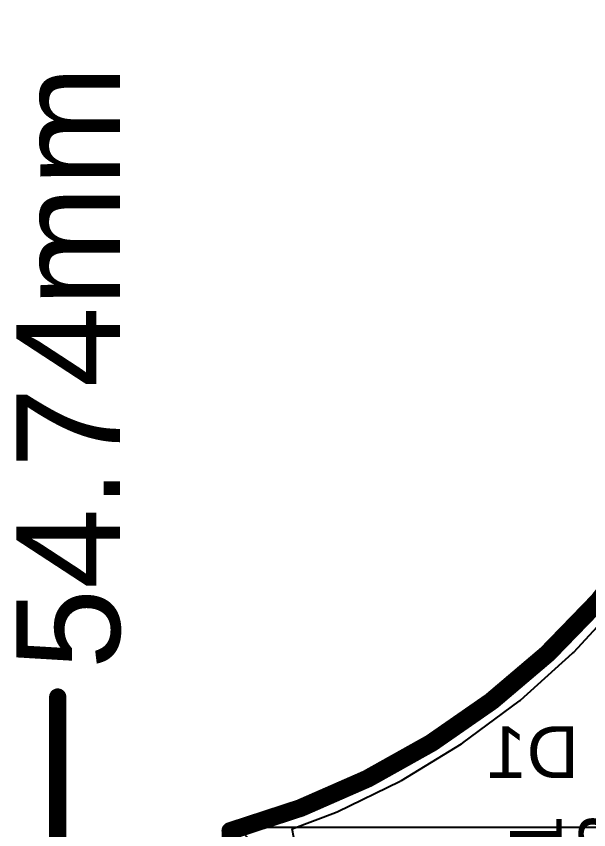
# Model space of a CAD drawing. Header units: inches. Extents: x -3 to 5389, y -3 to 5396.
# Drawn here: x -3.17 to 5.25, y 19.66 to 31.61 of the extents above; entities that cross this region are included whole.
import ezdxf

# ---------------------------------------------------------------- set-up
doc = ezdxf.new("R2010")
doc.units = ezdxf.units.IN
for name, color, linetype in [('Board_Outline', 216, 'Continuous'), ('Bottom Layer', 5, 'Continuous'), ('Bottom Overlay', 54, 'Continuous'), ('Mechanical 1', 6, 'Continuous'), ('Mechanical 15', 56, 'Continuous'), ('Top Layer', 1, 'Continuous'), ('Top Overlay', 2, 'Continuous')]:
    doc.layers.add(name, color=color, linetype=linetype)
doc.styles.add('Arial', font='', dxfattribs={"height": 0.2})
doc.styles.get('Arial').set_extended_font_data('Arial')

msp = doc.modelspace()

# ---------------------------------------------------------------- linework, layer by layer
at = {"layer": 'Board_Outline'}
for points in [[(3.737, 39.238, 0.254, 0.254, -0.622564), (-0.025, 19.643, 0.254, 0.254, 0)], [(0, 10, 0.254, 0.254, 0), (0, 19.643, 0.254, 0.254, 0)]]:
    msp.add_lwpolyline(points, format="xyseb", dxfattribs=at)
for points in [[(-0.089, 19.643, 0.127, 0.127, 1), (0.038, 19.643, 0.127, 0.127, 1)], [(-0.064, 19.643, 0.127, 0.127, 1), (0.064, 19.643, 0.127, 0.127, 1)]]:
    msp.add_lwpolyline(points, format="xyseb", close=True, dxfattribs=at)
at = {"layer": 'Bottom Layer'}
for p, q in [((5.029, 22.269), (5.729, 23.026)), ((4.244, 21.563), (5.012, 22.252)), ((5.012, 22.252), (5.019, 22.262)), ((5.019, 22.262), (5.029, 22.269)), ((3.397, 20.933), (4.226, 21.548)), ((4.226, 21.548), (4.234, 21.557)), ((4.234, 21.557), (4.244, 21.563)), ((2.496, 20.384), (3.377, 20.92)), ((3.377, 20.92), (3.386, 20.928)), ((3.386, 20.928), (3.397, 20.933)), ((1.547, 19.921), (2.475, 20.373)), ((2.475, 20.373), (2.484, 20.38)), ((2.484, 20.38), (2.496, 20.384)), ((0.887, 19.672), (1.525, 19.912)), ((1.525, 19.912), (1.536, 19.918)), ((1.536, 19.918), (1.547, 19.921)), ((0.91, 19.545), (0.887, 19.672))]:
    msp.add_line(p, q, dxfattribs=at)
at = {"layer": 'Mechanical 1'}
for points in [[(3.762, 39.238, 0.254, 0.254, -0.622564), (0, 19.643, 0.254, 0.254, 0)], [(-2.562, 0, 0.254, 0.254, 0), (-2.562, 21.608, 0.254, 0.254, 0)], [(-0.025, 10, 0.254, 0.254, 0), (-0.025, 19.643, 0.254, 0.254, 0)]]:
    msp.add_lwpolyline(points, format="xyseb", dxfattribs=at)
for points in [[(-2.625, 21.608, 0.127, 0.127, 1), (-2.498, 21.608, 0.127, 0.127, 1)], [(-0.089, 19.643, 0.127, 0.127, 1), (0.038, 19.643, 0.127, 0.127, 1)], [(-0.064, 19.643, 0.127, 0.127, 1), (0.064, 19.643, 0.127, 0.127, 1)]]:
    msp.add_lwpolyline(points, format="xyseb", close=True, dxfattribs=at)
at = {"layer": 'Mechanical 15'}
for p, q in [((0.279, 19.494), (0.079, 19.694)), ((0.079, 19.694), (16.879, 19.694))]:
    msp.add_line(p, q, dxfattribs=at)
at = {"layer": 'Top Layer'}
for p, q in [((5.029, 22.269), (5.729, 23.026)), ((4.244, 21.563), (5.012, 22.252)), ((5.012, 22.252), (5.019, 22.262)), ((5.019, 22.262), (5.029, 22.269)), ((3.397, 20.933), (4.226, 21.548)), ((4.226, 21.548), (4.234, 21.557)), ((4.234, 21.557), (4.244, 21.563)), ((2.496, 20.384), (3.377, 20.92)), ((3.377, 20.92), (3.386, 20.928)), ((3.386, 20.928), (3.397, 20.933)), ((1.547, 19.921), (2.475, 20.373)), ((2.475, 20.373), (2.484, 20.38)), ((2.484, 20.38), (2.496, 20.384)), ((0.887, 19.672), (1.525, 19.912)), ((1.525, 19.912), (1.536, 19.918)), ((1.536, 19.918), (1.547, 19.921)), ((0.91, 19.545), (0.887, 19.672))]:
    msp.add_line(p, q, dxfattribs=at)

# ---------------------------------------------------------------- texts
at = {"layer": 'Bottom Overlay', "style": 'Arial', "text_generation_flag": 2}
msp.add_text('D1', height=0.762, dxfattribs=at).set_placement((5.107, 20.418))
at = {"layer": 'Mechanical 1', "style": 'Arial'}
msp.add_text('54.74mm', height=1.524, rotation=90, dxfattribs=at).set_placement((-1.647, 22.014))
at = {"layer": 'Top Overlay', "style": 'Arial'}
for s, p in [('C11', (4.854, 17.917)), ('C12', (5.87, 17.942))]:
    msp.add_text(s, height=0.762, rotation=90, dxfattribs=at).set_placement(p)

doc.saveas('drawing.dxf')
